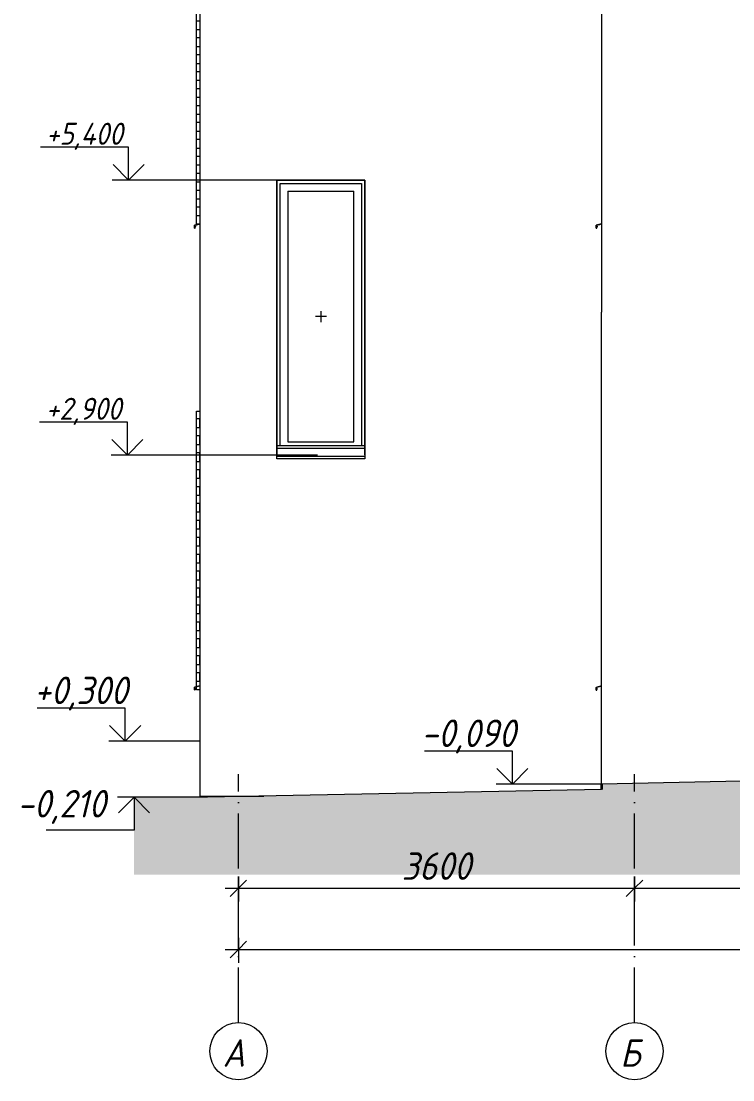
# Model space of a CAD drawing. Header units: millimetres. Extents: x -2128 to 116635, y -18248 to 18481.
# Drawn here: x 102812 to 109278, y -2779 to 6845 of the extents above; entities that cross this region are included whole.
import ezdxf

# ---------------------------------------------------------------- set-up
doc = ezdxf.new("R2010")
doc.units = ezdxf.units.MM
doc.linetypes.add('50_200_ШТРИХ_1Т_ш5_п1_п1_', pattern=[700, 500, -100, 0, -100])
doc.linetypes.add('Штрих', pattern=[635, 317.5, -317.5])
for name, color, linetype, lineweight in [('A-ANNO-DIMS', 7, 'Continuous', 9), ('A-ANNO-DIMS-100', 7, 'Continuous', 9), ('A-DETL-1', 7, 'Continuous', 5), ('A-DETL-5', 7, 'Continuous', 35), ('A-GLAZ', 7, 'Continuous', 9), ('A-GLAZ-1', 7, 'Continuous', 5), ('A-GLAZ-2', 7, 'Штрих', 5), ('A-WALL', 7, 'Continuous', 5), ('G-ANNO-DIMS', 7, 'Continuous', 9), ('G-ANNO-DIMS-1', 7, 'Continuous', 20), ('I-WALL', 7, 'Continuous', 5), ('Оси', 7, 'Continuous', 9), ('Оси-1', 7, '50_200_ШТРИХ_1Т_ш5_п1_п1_', 9)]:
    doc.layers.add(name, color=color, linetype=linetype, lineweight=lineweight)
doc.layers.add('A-DETL-GENF-1', color=7, linetype='Continuous', lineweight=9, true_color=0xffffff)
doc.styles.add('ISOCPEUR_I', font='isocpeui.ttf', dxfattribs={"width": 0.9, "height": 250})
doc.styles.add('ISOCPEUR_I_1', font='isocpeui.ttf', dxfattribs={"width": 0.9, "height": 200})
doc.dimstyles.new('ISO-2_5_0_9К_БОЛЬШОЙ', dxfattribs={"dimscale": 304.8, "dimtxt": 248.995294, "dimasz": 0.492126, "dimexe": 0.393701, "dimexo": 0, "dimgap": 0, "dimtad": 1, "dimdec": 0, "dimzin": 0, "dimdsep": 46, "dimtxsty": 'ISOCPEUR_I', "dimblk1": 'OBLIQUE', "dimblk2": 'OBLIQUE', "dimsah": 1, "dimcen": 0.09, "dimdle": 0.393701, "dimazin": 0, "dimtfac": 1, "dimtdec": 4, "dimtix": 1, "dimtmove": 0, "dimatfit": 3, "dimfxl": 1, "dimtvp": 1, "dimtolj": 1, "dimtzin": 0, "dimarcsym": 2})

# ---------------------------------------------------------------- blocks, each defined once
blk = doc.blocks.new('Окно_СКБ_1Ст_БезПР - ОК-22_800х2500_h_ глухое-34006729-АР2_Фасад в А-Г копия 1')
at = {"layer": 'A-GLAZ-1'}
for p, q in [((350, 9600), (350, 7102.5)), ((1150, 9600), (350, 9600)), ((380, 7185), (380, 9570)), ((380, 9570), (450, 9570)), ((450, 9570), (1050, 9570)), ((1050, 9570), (1120, 9570)), ((1120, 9570), (1120, 7185)), ((1150, 7102.5), (1150, 9600)), ((450, 9500), (450, 7220)), ((450, 9500), (1050, 9500)), ((1050, 7220), (1050, 9500)), ((450, 7220), (1050, 7220))]:
    blk.add_line(p, q, dxfattribs=at)
at = {"layer": 'A-GLAZ-2'}
for p, q in [((750, 8410), (750, 8310)), ((800, 8360), (700, 8360))]:
    blk.add_line(p, q, dxfattribs=at)
blk = doc.blocks.new('WNW_Отлив - Отлив_металлический-33822956-АР2_Фасад в А-Г копия 1')
at = {"layer": 'A-GLAZ-1'}
for p, q in [((-400, 4966), (-400, 4963)), ((-400, 4963), (-394, 4963)), ((-399, 4987.2), (-355.6, 4999.9)), ((-367.2, 4997.5), (-399, 4988.3)), ((-399, 4964), (-399, 4966)), ((-394.7, 4964), (-399, 4964)), ((-394, 4966), (-394.7, 4964)), ((-394, 4963), (-388.9, 4977.1)), ((-388.9, 4977.1), (-389.8, 4977.4))]:
    blk.add_line(p, q, dxfattribs=at)
blk = doc.blocks.new('WNW_Отлив - Отлив_металлический-33828275-АР2_Фасад в А-Г копия 1')
at = {"layer": 'A-GLAZ-1'}
for p, q in [((-350, 9202.5), (-400, 9191)), ((-400, 9191), (-400, 9166)), ((-400, 9166), (-394, 9166)), ((-399, 9190.2), (-350, 9201.5)), ((-399, 9167), (-399, 9190.2)), ((-394.7, 9167), (-399, 9167)), ((-389.8, 9180.4), (-394.7, 9167)), ((-394, 9166), (-388.9, 9180.1)), ((-388.9, 9180.1), (-389.8, 9180.4))]:
    blk.add_line(p, q, dxfattribs=at)
blk = doc.blocks.new('WNW_Отлив - Отлив_металлический-V103-АР2_Фасад в А-Г копия 1')
at = {"layer": 'A-GLAZ-1'}
for p, q in [((3299.8, 5002.5), (3250, 4991)), ((3250, 4991), (3250, 4988)), ((3250.9, 4966), (3256, 4966)), ((3251, 4990.2), (3282.8, 4997.5)), ((3251, 4988.3), (3251, 4990.2)), ((3255.3, 4967), (3251, 4967)), ((3260.2, 4980.4), (3255.3, 4967)), ((3261.1, 4980.1), (3260.2, 4980.4)), ((3260.2, 4977.4), (3261.1, 4980.1))]:
    blk.add_line(p, q, dxfattribs=at)
blk = doc.blocks.new('WNW_Отлив - Отлив_металлический-33966382-АР2_Фасад в А-Г копия 1')
at = {"layer": 'A-GLAZ-1'}
for p, q in [((3300, 5002.5), (3250, 4988)), ((3250, 4988), (3250, 4963)), ((3250, 4963), (3256, 4963)), ((3251, 4987.2), (3300, 5001.5)), ((3251, 4964), (3251, 4987.2)), ((3255.3, 4964), (3251, 4964)), ((3260.2, 4977.4), (3255.3, 4964)), ((3256, 4963), (3261.1, 4977.1)), ((3261.1, 4977.1), (3260.2, 4977.4))]:
    blk.add_line(p, q, dxfattribs=at)
blk = doc.blocks.new('WNW_Отлив - Отлив_металлический-V104-АР2_Фасад в А-Г копия 1')
at = {"layer": 'A-GLAZ-1'}
for p, q in [((3300, 802.5), (3250, 788)), ((3250, 788), (3250, 763)), ((3251, 787.2), (3300, 801.5)), ((3251, 764), (3251, 787.2)), ((3260.2, 777.4), (3255.3, 764)), ((3256, 763), (3261.1, 777.1)), ((3261.1, 777.1), (3260.2, 777.4)), ((3250, 763), (3256, 763)), ((3255.3, 764), (3251, 764))]:
    blk.add_line(p, q, dxfattribs=at)
blk = doc.blocks.new('WNW_Отлив - Отлив_металлический-34006731-АР2_Фасад в А-Г копия 1')
at = {"layer": 'A-GLAZ-1'}
for p, q in [((1150, 7185), (350, 7185)), ((1150, 7160), (350, 7160)), ((350, 7091), (350, 7102.5)), ((350, 7066), (350, 7091)), ((350, 7091), (1150, 7091)), ((1150, 7066), (350, 7066)), ((1150, 7102.5), (1150, 7091)), ((1150, 7091), (1150, 7066))]:
    blk.add_line(p, q, dxfattribs=at)
blk = doc.blocks.new('Ось сетки - Круг_Ø6_00__ISO-2_5_0_9K_ кружки поменьше-23056867-АР2_Фасад в А-Г копия 1')
at = {"layer": 'Оси'}
blk.add_circle((0, -2518.7), 260, dxfattribs=at)
blk = doc.blocks.new('DIMBLOCK29-АР2_Фасад в А-Г копия 1')
at = {"layer": 'A-ANNO-DIMS-100', "transparency": 16777216}
for p, q in [((104785.2, -931.6), (104785.2, -1157.7)), ((104785.2, -1037.7), (104785.2, -931.6)), ((108385.2, -931.6), (108385.2, -1157.7)), ((108385.2, -1037.7), (108385.2, -931.6)), ((104665.2, -1037.7), (108385.2, -1037.7))]:
    blk.add_line(p, q, dxfattribs=at)
at = {"layer": 'A-ANNO-DIMS-100', "lineweight": 20, "transparency": 16777216}
for p, q in [((104785.2, -1037.7), (104710.2, -1112.7)), ((104785.2, -1037.7), (104860.2, -962.7)), ((108385.2, -1037.7), (108310.2, -1112.7)), ((108385.2, -1037.7), (108460.2, -962.7))]:
    blk.add_line(p, q, dxfattribs=at)
at = {"layer": 'A-ANNO-DIMS-100', "color": 0, "transparency": 16777216, "insert": (106269.1, -711), "char_height": 250, "width": 758.478, "attachment_point": 1, "line_spacing_factor": 1.149209, "style": 'ISOCPEUR_I'}
blk.add_mtext('3600', dxfattribs=at)
blk = doc.blocks.new('_Oblique')
at = {"color": 0, "linetype": 'ByBlock', "lineweight": -2}
blk.add_line((-0.5, -0.5), (0.5, 0.5), dxfattribs=at)
blk = doc.blocks.new('DIMBLOCK30-АР2_Фасад в А-Г копия 1')
at = {"layer": 'A-ANNO-DIMS-100', "transparency": 16777216}
for p, q in [((108385.2, -931.6), (108385.2, -1157.7)), ((108385.2, -1037.7), (108385.2, -931.6)), ((112585.2, -931.6), (112585.2, -1157.7)), ((112585.2, -1037.7), (112585.2, -931.6)), ((108385.2, -1037.7), (112585.2, -1037.7))]:
    blk.add_line(p, q, dxfattribs=at)
at = {"layer": 'A-ANNO-DIMS-100', "lineweight": 20, "transparency": 16777216}
for p, q in [((108385.2, -1037.7), (108310.2, -1112.7)), ((108385.2, -1037.7), (108460.2, -962.7)), ((112585.2, -1037.7), (112510.2, -1112.7)), ((112585.2, -1037.7), (112660.2, -962.7))]:
    blk.add_line(p, q, dxfattribs=at)
at = {"layer": 'A-ANNO-DIMS-100', "color": 0, "transparency": 16777216, "insert": (110159.6, -711), "char_height": 250, "width": 781.462, "attachment_point": 1, "line_spacing_factor": 1.149209, "style": 'ISOCPEUR_I'}
blk.add_mtext('4200', dxfattribs=at)
blk = doc.blocks.new('DIMBLOCK32-АР2_Фасад в А-Г копия 1')
at = {"layer": 'A-ANNO-DIMS-100', "transparency": 16777216}
for p, q in [((104785.2, -1488.1), (104785.2, -1714.1)), ((104785.2, -1594.1), (104785.2, -1488.1)), ((115285.2, -1488.1), (115285.2, -1714.1)), ((115285.2, -1594.1), (115285.2, -1488.1)), ((104665.2, -1594.1), (115405.2, -1594.1))]:
    blk.add_line(p, q, dxfattribs=at)
at = {"layer": 'A-ANNO-DIMS-100', "lineweight": 20, "transparency": 16777216}
for p, q in [((104785.2, -1594.1), (104860.2, -1519.1)), ((115285.2, -1594.1), (115360.2, -1519.1)), ((104785.2, -1594.1), (104710.2, -1669.1)), ((115285.2, -1594.1), (115210.2, -1669.1))]:
    blk.add_line(p, q, dxfattribs=at)
at = {"layer": 'A-ANNO-DIMS-100', "color": 0, "transparency": 16777216, "insert": (109664.1, -1267.5), "char_height": 250, "width": 890.637, "attachment_point": 1, "line_spacing_factor": 1.149209, "style": 'ISOCPEUR_I'}
blk.add_mtext('10500', dxfattribs=at)
blk = doc.blocks.new('Высотные отметки - Стрелка_Верх-17668718-АР2_Фасад в А-Г копия 1')
at = {"layer": 'G-ANNO-DIMS'}
for p, q in [((-1028.2, 600), (-1828.2, 600)), ((-1028.2, 300), (-1028.2, 600)), ((-876.6, 300), (-1176.6, 300))]:
    blk.add_line(p, q, dxfattribs=at)
at = {"layer": 'G-ANNO-DIMS-1'}
for q in [(-1169.7, 441.4), (-886.8, 441.4)]:
    blk.add_line((-1028.2, 300), q, dxfattribs=at)
blk = doc.blocks.new('Высотные отметки - Стрелка_Низ-17668717-АР2_Фасад в А-Г копия 1')
at = {"layer": 'G-ANNO-DIMS'}
for p, q in [((-797.8, -210), (-1097.8, -210)), ((-947.9, -210), (-947.9, -510)), ((-947.9, -510), (-1747.9, -510))]:
    blk.add_line(p, q, dxfattribs=at)
at = {"layer": 'G-ANNO-DIMS-1'}
for q in [(-1089.3, -351.4), (-806.4, -351.4)]:
    blk.add_line((-947.9, -210), q, dxfattribs=at)

msp = doc.modelspace()

# ---------------------------------------------------------------- hatches: boundary and pattern name
at = {"layer": 'A-DETL-GENF-1'}
msp.add_hatch(color=256, dxfattribs=at).paths.add_polyline_path([(103835.2, -913.8), (116635.2, -913.8), (116635.2, 0), (112150.2, 0), (112150.2, -10), (108085.2, -90), (108085.2, -140), (104505.2, -210), (103835.2, -210), (103835.2, -370)], flags=0)

# ---------------------------------------------------------------- linework, layer by layer
at = {"layer": 'A-DETL-1'}
for p, q in [((112150.2, -10), (108085.2, -90)), ((108085.2, -140), (104505.2, -210)), ((104505.2, -210), (103835.2, -210))]:
    msp.add_line(p, q, dxfattribs=at)
at = {"layer": 'A-DETL-5'}
msp.add_line((108085.2, -90), (108085.2, -140), dxfattribs=at)
at = {"layer": 'A-WALL'}
for p, q in [((104435.2, 13776), (104435.2, -200)), ((108085.2, 8400), (108085.2, 4200)), ((105135.2, 2902.5), (105135.2, 5400)), ((105135.2, 5400), (105935.2, 5400)), ((105935.2, 5400), (105935.2, 2902.5)), ((108085.2, -90), (108085.2, 4200)), ((104435.2, -200), (105016.6, -200)), ((104583.2, -208.5), (104583.2, -200))]:
    msp.add_line(p, q, dxfattribs=at)
at = {"layer": 'G-ANNO-DIMS'}
for p, q in [((105555.3, 5400), (103787.8, 5400)), ((105502.7, 2900), (103776.4, 2900)), ((104435.2, 300), (103756.9, 300)), ((108085.2, -90), (107274.9, -90)), ((103935.9, -210), (103837.3, -210)), ((104059.1, -210), (103935.9, -210))]:
    msp.add_line(p, q, dxfattribs=at)
at = {"layer": 'I-WALL'}
for p, q in [((104405.2, 6844.6), (104405.2, 6921.6)), ((104405.2, 6769.6), (104405.2, 6844.6)), ((104435.2, 6844.6), (104405.2, 6844.6)), ((104405.2, 6692.6), (104405.2, 6769.6)), ((104405.2, 6769.6), (104435.2, 6769.6)), ((104405.2, 6615.6), (104405.2, 6692.6)), ((104435.2, 6692.6), (104405.2, 6692.6)), ((104405.2, 6538.6), (104405.2, 6615.6)), ((104405.2, 6615.6), (104435.2, 6615.6)), ((104405.2, 6461), (104405.2, 6538.6)), ((104435.2, 6538.6), (104405.2, 6538.6)), ((104405.2, 6384), (104405.2, 6461)), ((104405.2, 6461), (104435.2, 6461)), ((104405.2, 6307.6), (104405.2, 6384)), ((104435.2, 6384), (104405.2, 6384)), ((104405.2, 6230.6), (104405.2, 6307.6)), ((104405.2, 6307.6), (104435.2, 6307.6)), ((104405.2, 6153.4), (104405.2, 6230.6)), ((104435.2, 6230.6), (104405.2, 6230.6)), ((104405.2, 6076.4), (104405.2, 6153.4)), ((104405.2, 6153.4), (104435.2, 6153.4)), ((104405.2, 5999.4), (104405.2, 6076.4)), ((104435.2, 6076.4), (104405.2, 6076.4)), ((104405.2, 5922.4), (104405.2, 5999.4)), ((104405.2, 5999.4), (104435.2, 5999.4)), ((104405.2, 5845.3), (104405.2, 5922.4)), ((104435.2, 5922.4), (104405.2, 5922.4)), ((104405.2, 5768.3), (104405.2, 5845.3)), ((104405.2, 5845.3), (104435.2, 5845.3)), ((104405.2, 5691.5), (104405.2, 5768.3)), ((104435.2, 5768.3), (104405.2, 5768.3)), ((104405.2, 5614.5), (104405.2, 5691.5)), ((104405.2, 5691.5), (104435.2, 5691.5)), ((104405.2, 5538), (104405.2, 5614.5)), ((104435.2, 5614.5), (104405.2, 5614.5)), ((104405.2, 5461), (104405.2, 5538)), ((104405.2, 5538), (104435.2, 5538)), ((104405.2, 5383.5), (104405.2, 5461)), ((104435.2, 5461), (104405.2, 5461)), ((104405.2, 5306.5), (104405.2, 5383.5)), ((104405.2, 5383.5), (104435.2, 5383.5)), ((104405.2, 5229.6), (104405.2, 5306.5)), ((104435.2, 5306.5), (104405.2, 5306.5)), ((104405.2, 5152.6), (104405.2, 5229.6)), ((104405.2, 5229.6), (104435.2, 5229.6)), ((104405.2, 5076.9), (104405.2, 5152.6)), ((104435.2, 5152.6), (104405.2, 5152.6)), ((104405.2, 4999.9), (104405.2, 5076.9)), ((104405.2, 5076.9), (104435.2, 5076.9)), ((104423.6, 4999.9), (104405.2, 4999.9)), ((104435.2, 4999.9), (104428.1, 4999.9)), ((104403.2, 799), (104403.2, 3300)), ((104403.2, 3300), (104405.2, 3300)), ((104405.2, 3231), (104405.2, 3300)), ((104405.2, 3300), (104435.2, 3300)), ((104435.2, 3231), (104405.2, 3231)), ((104433.2, 3231), (104433.2, 3151.1)), ((104405.2, 3074.1), (104405.2, 3151.1)), ((104405.2, 3151.1), (104435.2, 3151.1)), ((104435.2, 3074.1), (104405.2, 3074.1)), ((104405.2, 2920.1), (104405.2, 2997.1)), ((104405.2, 2997.1), (104435.2, 2997.1)), ((104433.2, 3074.1), (104433.2, 2997.1)), ((104435.2, 2920.1), (104405.2, 2920.1)), ((104433.2, 2920.1), (104433.2, 2843.1)), ((104405.2, 2766.1), (104405.2, 2843.1)), ((104405.2, 2843.1), (104435.2, 2843.1)), ((104435.2, 2766.1), (104405.2, 2766.1)), ((104433.2, 2766.1), (104433.2, 2689.1)), ((104405.2, 2612.1), (104405.2, 2689.1)), ((104405.2, 2689.1), (104435.2, 2689.1)), ((104435.2, 2612.1), (104405.2, 2612.1)), ((104433.2, 2612.1), (104433.2, 2537.1)), ((104405.2, 2460.1), (104405.2, 2537.1)), ((104405.2, 2537.1), (104435.2, 2537.1)), ((104435.2, 2460.1), (104405.2, 2460.1)), ((104433.2, 2460.1), (104433.2, 2383.1)), ((104405.2, 2306.1), (104405.2, 2383.1)), ((104405.2, 2383.1), (104435.2, 2383.1)), ((104435.2, 2306.1), (104405.2, 2306.1)), ((104405.2, 2151.5), (104405.2, 2228.5)), ((104405.2, 2228.5), (104435.2, 2228.5)), ((104433.2, 2306.1), (104433.2, 2228.5)), ((104435.2, 2151.5), (104405.2, 2151.5)), ((104433.2, 2151.5), (104433.2, 2075.1)), ((104405.2, 1998.1), (104405.2, 2075.1)), ((104405.2, 2075.1), (104435.2, 2075.1)), ((104435.2, 1998.1), (104405.2, 1998.1)), ((104433.2, 1998.1), (104433.2, 1920.9)), ((104405.2, 1843.9), (104405.2, 1920.9)), ((104405.2, 1920.9), (104435.2, 1920.9)), ((104435.2, 1843.9), (104405.2, 1843.9)), ((104433.2, 1843.9), (104433.2, 1766.9)), ((104405.2, 1689.9), (104405.2, 1766.9)), ((104405.2, 1766.9), (104435.2, 1766.9)), ((104435.2, 1689.9), (104405.2, 1689.9)), ((104433.2, 1689.9), (104433.2, 1612.8)), ((104405.2, 1535.8), (104405.2, 1612.8)), ((104405.2, 1612.8), (104435.2, 1612.8)), ((104435.2, 1535.8), (104405.2, 1535.8)), ((104405.2, 1382), (104405.2, 1459)), ((104405.2, 1459), (104435.2, 1459)), ((104433.2, 1535.8), (104433.2, 1459)), ((104435.2, 1382), (104405.2, 1382)), ((104433.2, 1382), (104433.2, 1305.5)), ((104405.2, 1228.5), (104405.2, 1305.5)), ((104405.2, 1305.5), (104435.2, 1305.5)), ((104435.2, 1228.5), (104405.2, 1228.5)), ((104433.2, 1228.5), (104433.2, 1151)), ((104405.2, 1074), (104405.2, 1151)), ((104405.2, 1151), (104435.2, 1151)), ((104435.2, 1074), (104405.2, 1074)), ((104433.2, 1074), (104433.2, 997.1)), ((104405.2, 920.1), (104405.2, 997.1)), ((104405.2, 997.1), (104435.2, 997.1)), ((104435.2, 920.1), (104405.2, 920.1)), ((104433.2, 920.1), (104433.2, 844.4)), ((104405.2, 799), (104403.2, 799)), ((104405.2, 795.6), (104405.2, 844.4)), ((104405.2, 844.4), (104435.2, 844.4)), ((104405.2, 767.4), (104405.2, 794.7)), ((104435.2, 767.4), (104405.2, 767.4))]:
    msp.add_line(p, q, dxfattribs=at)
at = {"layer": 'Оси-1'}
for p, q in [((104785.2, -2258.7), (104785.2, 0)), ((108385.2, -2258.7), (108385.2, 0))]:
    msp.add_line(p, q, dxfattribs=at)

# ---------------------------------------------------------------- block references
at = {"layer": 'A-GLAZ'}
for name, p in [('Окно_СКБ_1Ст_БезПР - ОК-22_800х2500_h_ глухое-34006729-АР2_Фасад в А-Г копия 1', (104785.2, -4200)), ('WNW_Отлив - Отлив_металлический-33828275-АР2_Фасад в А-Г копия 1', (104785.2, -4200)), ('WNW_Отлив - Отлив_металлический-33822956-АР2_Фасад в А-Г копия 1', (104785.2, 0)), ('WNW_Отлив - Отлив_металлический-V103-АР2_Фасад в А-Г копия 1', (104785.2, 0)), ('WNW_Отлив - Отлив_металлический-33966382-АР2_Фасад в А-Г копия 1', (104785.2, 0)), ('WNW_Отлив - Отлив_металлический-34006731-АР2_Фасад в А-Г копия 1', (104785.2, -4200)), ('WNW_Отлив - Отлив_металлический-33828275-АР2_Фасад в А-Г копия 1', (104785.2, -8400)), ('WNW_Отлив - Отлив_металлический-V104-АР2_Фасад в А-Г копия 1', (104785.2, 0))]:
    msp.add_blockref(name, p, dxfattribs=at)
at = {"layer": 'G-ANNO-DIMS'}
for name, p in [('Высотные отметки - Стрелка_Верх-17668718-АР2_Фасад в А-Г копия 1', (104816.1, 5100)), ('Высотные отметки - Стрелка_Верх-17668718-АР2_Фасад в А-Г копия 1', (104804.7, 2600)), ('Высотные отметки - Стрелка_Верх-17668718-АР2_Фасад в А-Г копия 1', (104785.2, 0)), ('Высотные отметки - Стрелка_Верх-17668718-АР2_Фасад в А-Г копия 1', (108303.1, -390)), ('Высотные отметки - Стрелка_Низ-17668717-АР2_Фасад в А-Г копия 1', (104785.2, 0))]:
    msp.add_blockref(name, p, dxfattribs=at)
at = {"layer": 'Оси'}
for p in [(104785.2, 0), (108385.2, 0)]:
    msp.add_blockref('Ось сетки - Круг_Ø6_00__ISO-2_5_0_9K_ кружки поменьше-23056867-АР2_Фасад в А-Г копия 1', p, dxfattribs=at)

# ---------------------------------------------------------------- texts
at = {"layer": 'G-ANNO-DIMS', "attachment_point": 1, "line_spacing_factor": 1.149209}
for s, insert, char_height, width, style in [('+5,400', (103037.3, 5921.3), 200, 865.28, 'ISOCPEUR_I_1'), ('+2,900', (103035.9, 3421.3), 200, 841.377, 'ISOCPEUR_I_1'), ('+0,300', (102928.7, 886.6), 250, 1051.687, 'ISOCPEUR_I'), ('-0,090', (106446.7, 496.6), 250, 1051.687, 'ISOCPEUR_I'), ('-0,210', (102774.4, -144.1), 250, 997.908, 'ISOCPEUR_I')]:
    msp.add_mtext(s, dxfattribs=dict(at, insert=insert, char_height=char_height, width=width, style=style))
at = {"layer": 'Оси', "char_height": 250, "attachment_point": 1, "style": 'ISOCPEUR_I'}
for s, insert, width in [('\\fISOCPEUR|b0|i1|c204|p34|;\\W.9;А', (104642.8, -2409.9), 252.532), ('\\fISOCPEUR|b0|i1|c204|p34|;\\W.9;Б', (108254.5, -2409.9), 223.671)]:
    msp.add_mtext(s, dxfattribs=dict(at, insert=insert, width=width))

# ---------------------------------------------------------------- dimensions: what is measured, and where the dimension line sits
at = {"layer": 'A-ANNO-DIMS'}
for base, p1, p2, override, picture, middle in [((108385.2, -1037.7), (104785.2, -931.6), (108385.2, -931.6), {"dimpost": '<>', "dimfxl": 3600}, 'DIMBLOCK29-АР2_Фасад в А-Г копия 1', (106585.2, -912.7)), ((112585.2, -1037.7), (108385.2, -931.6), (112585.2, -931.6), {"dimpost": '<>', "dimfxl": 4200}, 'DIMBLOCK30-АР2_Фасад в А-Г копия 1', (110485.2, -912.7)), ((115285.2, -1594.1), (104785.2, -1488.1), (115285.2, -1488.1), {"dimpost": '<>', "dimfxl": 10500}, 'DIMBLOCK32-АР2_Фасад в А-Г копия 1', (110035.2, -1469.1))]:
    dim = msp.add_linear_dim(base=base, p1=p1, p2=p2, dimstyle='ISO-2_5_0_9К_БОЛЬШОЙ', override=override, dxfattribs=at)
    dim.commit()
    dim.dimension.update_dxf_attribs({"geometry": picture, "text_midpoint": middle})

doc.saveas('drawing.dxf')
